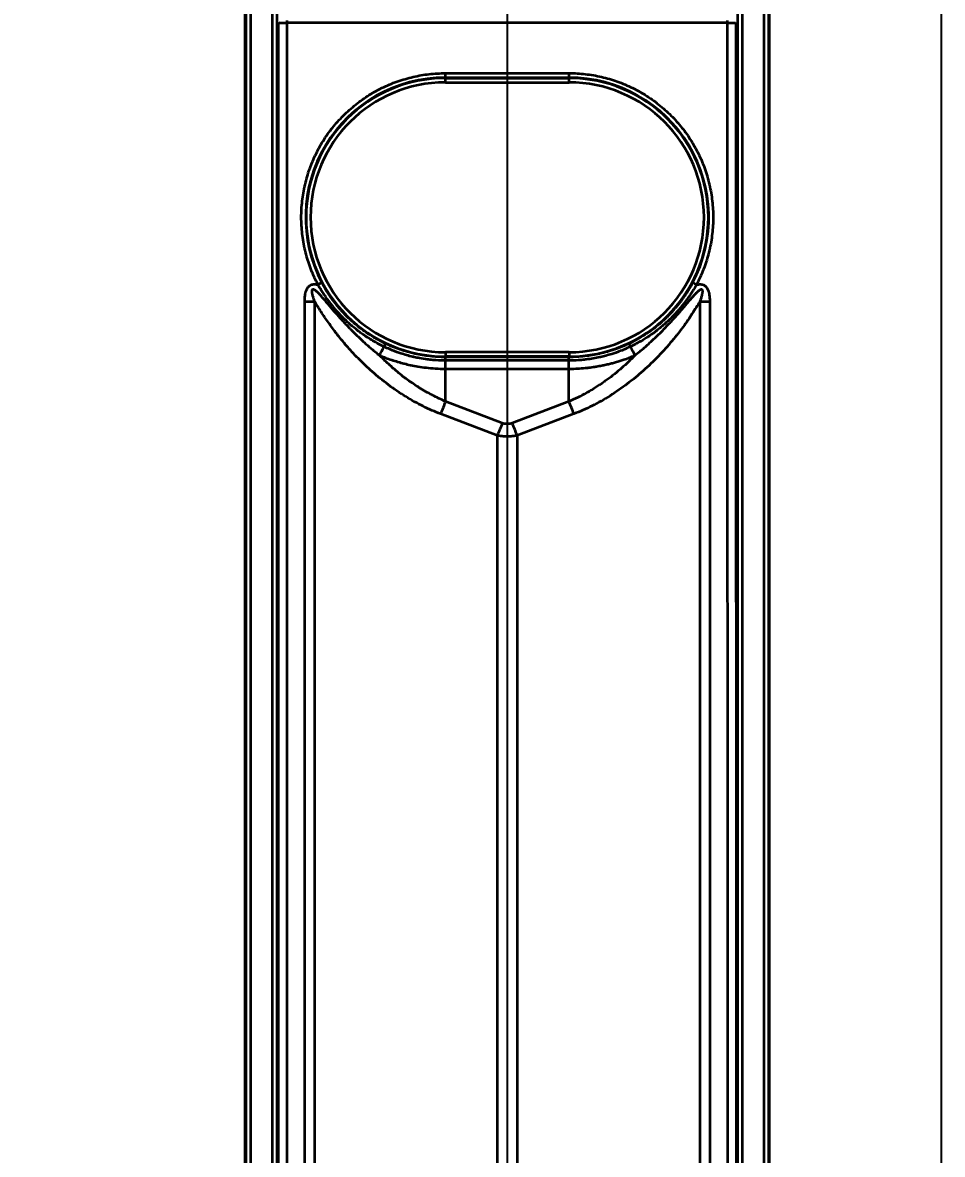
# Model space of a CAD drawing. Header units: millimetres. Extents: x 68 to 2000, y 100 to 2870.
# Drawn here: x 493.7 to 599.4, y 1845.9 to 1976.1 of the extents above; entities that cross this region are included whole.
import ezdxf

# ---------------------------------------------------------------- set-up
doc = ezdxf.new("R2010")
doc.units = ezdxf.units.MM
doc.header["$LTSCALE"] = 10
for name, color, linetype, lineweight in [('_Sichtbarkanten', 7, 'Continuous', 25), ('Bemaßung (ISO)', 7, 'Continuous', 25), ('Sichtbar schmal (ISO)', 7, 'Continuous', 35)]:
    doc.layers.add(name, color=color, linetype=linetype, lineweight=lineweight)
doc.styles.add('Notiztext (DIN)', font='verdana.ttf')
doc.dimstyles.new('Standard (DIN)', dxfattribs={"dimscale": 10, "dimtxt": 2.5, "dimasz": 2.5, "dimexe": 2, "dimexo": 4, "dimgap": 0.5, "dimtad": 1, "dimdec": 1, "dimrnd": 1e-08, "dimtxsty": 'Notiztext (DIN)', "dimcen": 0.09, "dimclrd": 256, "dimclre": 256, "dimclrt": 256, "dimadec": 0, "dimazin": 2, "dimtfac": 1, "dimtmove": 0, "dimatfit": 3, "dimfxl": 0, "dimtolj": 1, "dimtzin": 0, "dimlwd": -1, "dimlwe": -1, "dimarcsym": 0})

# ---------------------------------------------------------------- blocks, each defined once
blk = doc.blocks.new('*D75')
at = {"layer": 'Bemaßung (ISO)', "transparency": 16777216}
for p, q in [((549.43, 1980.97), (549.43, 1443.32)), ((489.28, 1583.67), (489.28, 1443.32)), ((464.28, 1463.32), (439.28, 1463.32)), ((489.28, 1463.32), (514.28, 1463.32)), ((514.28, 1463.32), (524.43, 1463.32)), ((549.43, 1463.32), (524.43, 1463.32)), ((574.43, 1463.32), (599.43, 1463.32))]:
    blk.add_line(p, q, dxfattribs=at)
for points in [[(464.28, 1467.49), (464.28, 1459.15), (489.28, 1463.32)], [(574.43, 1467.49), (574.43, 1459.15), (549.43, 1463.32)]]:
    blk.add_solid(points, dxfattribs=at)
at = {"layer": 'Defpoints', "color": 0, "transparency": 16777216}
for p in [(549.43, 2020.97), (489.28, 1623.67), (549.43, 1463.32)]:
    blk.add_point(p, dxfattribs=at)
at = {"layer": 'Bemaßung (ISO)', "transparency": 16777216, "insert": (499.78, 1494.35), "char_height": 25, "attachment_point": 1, "style": 'Notiztext (DIN)'}
blk.add_mtext('\\A1;60', dxfattribs=at)
blk = doc.blocks.new('*D78')
at = {"layer": 'Bemaßung (ISO)', "transparency": 16777216}
for p, q in [((484.44, 2423.66), (377.2, 2423.66)), ((397.2, 1748.68), (397.2, 2398.66)), ((484.44, 1723.68), (377.2, 1723.68))]:
    blk.add_line(p, q, dxfattribs=at)
for points in [[(393.04, 2398.66), (401.37, 2398.66), (397.2, 2423.66)], [(393.04, 1748.68), (401.37, 1748.68), (397.2, 1723.68)]]:
    blk.add_solid(points, dxfattribs=at)
at = {"layer": 'Defpoints', "color": 0, "transparency": 16777216}
for p in [(397.2, 2423.66), (524.44, 2423.66), (524.44, 1723.68)]:
    blk.add_point(p, dxfattribs=at)
at = {"layer": 'Bemaßung (ISO)', "transparency": 16777216, "insert": (366.18, 2043.31), "char_height": 25, "attachment_point": 1, "rotation": 90, "style": 'Notiztext (DIN)'}
blk.add_mtext('\\A1;700', dxfattribs=at)

msp = doc.modelspace()

# ---------------------------------------------------------------- linework, layer by layer
at = {"layer": '_Sichtbarkanten'}
for p, q in [((599.28, 2523.67), (599.28, 1623.67)), ((519.28, 1726.57), (519.28, 2420.77)), ((579.58, 2420.77), (579.58, 1726.57))]:
    msp.add_line(p, q, dxfattribs=at)
at = {"layer": 'Sichtbar schmal (ISO)'}
for p, q in [((519.42, 1725.66), (519.42, 2421.68)), ((519.92, 2421.68), (519.92, 1725.66)), ((522.44, 1725.68), (522.44, 2421.66)), ((522.94, 2421.66), (522.94, 1725.68)), ((575.92, 1725.68), (575.92, 2421.66)), ((576.42, 2421.66), (576.42, 1725.68)), ((578.94, 1725.66), (578.94, 2421.68)), ((579.44, 2421.68), (579.44, 1725.66)), ((523.13, 1725.87), (523.15, 1976.05)), ((524.13, 1725.87), (524.15, 1976.05)), ((524.15, 1976.05), (524.15, 1976.31)), ((524.15, 1976.05), (574.71, 1976.05)), ((574.71, 1976.31), (574.71, 1976.05)), ((574.71, 1976.05), (574.73, 1725.87)), ((575.71, 1976.05), (575.73, 1725.87)), ((542.33, 1970.24), (556.53, 1970.24)), ((542.33, 1969.73), (542.33, 1970.24)), ((556.53, 1969.73), (556.53, 1970.24)), ((542.33, 1969.73), (556.53, 1969.73)), ((542.33, 1969.73), (542.33, 1969.68)), ((542.33, 1969.68), (556.53, 1969.68)), ((542.33, 1969.18), (542.33, 1969.68)), ((542.33, 1969.18), (556.53, 1969.18)), ((556.53, 1969.73), (556.53, 1969.68)), ((556.53, 1969.18), (556.53, 1969.68)), ((526.16, 1778.35), (526.16, 1943.99)), ((527.3, 1778.35), (527.3, 1943.99)), ((571.56, 1943.99), (571.56, 1778.35)), ((572.7, 1943.99), (572.7, 1778.35)), ((556.53, 1938.16), (542.33, 1938.16)), ((542.33, 1938.16), (542.33, 1937.66)), ((556.53, 1937.66), (542.33, 1937.66)), ((542.33, 1937.6), (542.33, 1937.66)), ((556.53, 1937.6), (542.33, 1937.6)), ((556.53, 1938.16), (556.53, 1937.66)), ((556.53, 1937.6), (556.53, 1937.66)), ((556.52, 1937.2), (542.34, 1937.2)), ((542.34, 1936.26), (542.34, 1937.2)), ((542.34, 1936.26), (556.52, 1936.26)), ((542.34, 1932.5), (542.34, 1936.26)), ((556.52, 1936.26), (556.52, 1937.2)), ((556.52, 1932.5), (556.52, 1936.26)), ((548.86, 1930.01), (542.34, 1932.5)), ((556.52, 1932.5), (550, 1930.01)), ((548.29, 1928.58), (541.77, 1931.07)), ((557.09, 1931.07), (550.57, 1928.58)), ((548.29, 1928.58), (548.29, 1793.77)), ((550.57, 1928.58), (550.57, 1793.77))]:
    msp.add_line(p, q, dxfattribs=at)
for centre, radius, start, end in [((542.33, 1953.67), 16.01, 90, 270), ((542.33, 1953.67), 15.51, 90, 270), ((556.53, 1953.67), 16.01, 270, 90), ((556.53, 1953.67), 15.51, 270, 90)]:
    msp.add_arc(centre, radius, start, end, dxfattribs=at)
for centre, major_axis, ratio, start_param, end_param in [((524.15, 1976.05), (-1, 0), 0.005236, 0.017454, 1.570801), ((574.71, 1976.05), (1, 0), 0.005236, 4.712384, 6.265732), ((542.33, 1953.67), (13.77, -8.28), 0.99999, 2.112215, 4.169918), ((556.53, 1953.67), (13.75, 8.3), 0.99999, 5.253098, 7.310801), ((527.69, 1945.92), (0.442, 0.234), 0.004625, 0.017453, 1.568342), ((571.17, 1945.92), (-0.442, 0.234), 0.004629, 4.714837, 6.265732), ((526.16, 1944.04), (-10, 0), 0.005236, 1.570796, 1.685164), ((572.7, 1944.04), (10, 0), 0.005236, 4.598022, 4.712389), ((535.24, 1938.69), (0.214, 0.452), 0.008853, 4.927959, 6.265731), ((563.62, 1938.69), (-0.214, 0.452), 0.008853, 0.017454, 1.355225), ((536.28, 1940.68), (4.74, 8.81), 0.002481, 4.379438, 4.496654), ((542.33, 1937.1), (-0.005, 0.5), 0.011362, 4.911957, 6.265594), ((562.58, 1940.68), (-4.74, 8.81), 0.002481, 1.786532, 1.903743), ((542.34, 1931.04), (1.79, 4.67), 0.108522, 1.294198, 1.606695), ((556.52, 1931.04), (-1.79, 4.67), 0.108522, 4.67649, 4.988987), ((548.86, 1928.55), (1.79, 4.67), 0.108522, 1.294198, 1.606695), ((550, 1928.55), (-1.79, 4.67), 0.108522, 4.67649, 4.988987)]:
    msp.add_ellipse(centre, major_axis=major_axis, ratio=ratio, start_param=start_param, end_param=end_param, dxfattribs=at)
for points, knots in [([(527.69, 1945.92), (527.39, 1946.48), (527.13, 1947.05), (526.9, 1947.64), (526.67, 1948.23), (526.47, 1948.83), (526.31, 1949.44), (526.15, 1950.05), (526.02, 1950.67), (525.93, 1951.3), (525.84, 1951.92), (525.79, 1952.55), (525.77, 1953.19), (525.75, 1953.82), (525.77, 1954.45), (525.82, 1955.08), (525.88, 1955.71), (525.97, 1956.33), (526.09, 1956.95), (526.22, 1957.57), (526.38, 1958.19), (526.57, 1958.79), (526.77, 1959.39), (527, 1959.98), (527.26, 1960.55), (527.52, 1961.13), (527.82, 1961.69), (528.14, 1962.23), (528.47, 1962.77), (528.83, 1963.29), (529.21, 1963.79), (529.6, 1964.29), (530.01, 1964.77), (530.46, 1965.22), (530.9, 1965.67), (531.36, 1966.1), (531.85, 1966.5), (532.34, 1966.9), (532.85, 1967.27), (533.38, 1967.61), (533.91, 1967.95), (534.46, 1968.26), (535.03, 1968.54), (535.6, 1968.82), (536.19, 1969.07), (536.78, 1969.28), (537.38, 1969.49), (537.99, 1969.67), (538.61, 1969.81), (539.22, 1969.96), (539.85, 1970.06), (540.47, 1970.13), (541.09, 1970.2), (541.71, 1970.24), (542.33, 1970.24)], [0, 0, 0, 0, 0.0555556, 0.0555556, 0.0555556, 0.1111111, 0.1111111, 0.1111111, 0.1666667, 0.1666667, 0.1666667, 0.2222222, 0.2222222, 0.2222222, 0.2777778, 0.2777778, 0.2777778, 0.3333333, 0.3333333, 0.3333333, 0.3888889, 0.3888889, 0.3888889, 0.4444444, 0.4444444, 0.4444444, 0.5, 0.5, 0.5, 0.5555556, 0.5555556, 0.5555556, 0.6111111, 0.6111111, 0.6111111, 0.6666667, 0.6666667, 0.6666667, 0.7222222, 0.7222222, 0.7222222, 0.7777778, 0.7777778, 0.7777778, 0.8333333, 0.8333333, 0.8333333, 0.8888889, 0.8888889, 0.8888889, 0.9444444, 0.9444444, 0.9444444, 1, 1, 1, 1]), ([(526.16, 1943.99), (526.16, 1944.07), (526.16, 1944.23), (526.17, 1944.44), (526.19, 1944.64), (526.22, 1944.83), (526.26, 1945), (526.3, 1945.16), (526.36, 1945.31), (526.42, 1945.44), (526.49, 1945.56), (526.57, 1945.67), (526.65, 1945.76), (526.74, 1945.83), (526.84, 1945.88), (526.95, 1945.93), (527.07, 1945.96), (527.21, 1945.98), (527.36, 1945.98), (527.52, 1945.96), (527.63, 1945.93), (527.69, 1945.92)], [0, 0, 0, 0, 0.0526316, 0.1052632, 0.1578947, 0.2105263, 0.2631579, 0.3157895, 0.3684211, 0.4210526, 0.4736842, 0.5263158, 0.5789474, 0.6315789, 0.6842105, 0.7368421, 0.7894737, 0.8421053, 0.8947368, 0.9473684, 0.9999999, 0.9999999, 0.9999999, 0.9999999]), ([(527.3, 1943.99), (527.29, 1944.01), (527.29, 1944.02), (527.28, 1944.03), (527.26, 1944.09), (527.25, 1944.14), (527.23, 1944.19), (527.21, 1944.25), (527.19, 1944.31), (527.17, 1944.37), (527.16, 1944.42), (527.14, 1944.48), (527.13, 1944.53), (527.11, 1944.58), (527.1, 1944.63), (527.09, 1944.68), (527.07, 1944.73), (527.06, 1944.78), (527.05, 1944.82), (527.04, 1944.86), (527.04, 1944.9), (527.03, 1944.94), (527.02, 1944.98), (527.02, 1945.02), (527.02, 1945.05), (527.01, 1945.09), (527.01, 1945.12), (527.01, 1945.15), (527.01, 1945.18), (527.01, 1945.21), (527.01, 1945.23), (527.01, 1945.26), (527.02, 1945.28), (527.02, 1945.3), (527.03, 1945.32), (527.03, 1945.33), (527.04, 1945.34), (527.05, 1945.36), (527.05, 1945.37), (527.06, 1945.38), (527.07, 1945.39), (527.08, 1945.39), (527.1, 1945.4), (527.11, 1945.4), (527.12, 1945.4), (527.14, 1945.4), (527.16, 1945.4), (527.18, 1945.39), (527.2, 1945.39), (527.22, 1945.38), (527.24, 1945.37), (527.27, 1945.35), (527.29, 1945.34), (527.32, 1945.32), (527.35, 1945.3), (527.38, 1945.28), (527.41, 1945.25), (527.44, 1945.23), (527.47, 1945.2), (527.5, 1945.17), (527.54, 1945.14), (527.57, 1945.11), (527.61, 1945.07), (527.65, 1945.03), (527.68, 1944.99), (527.72, 1944.95), (527.76, 1944.91), (527.8, 1944.87), (527.84, 1944.82), (527.89, 1944.78), (527.93, 1944.73), (527.98, 1944.68), (528.02, 1944.63), (528.05, 1944.59), (528.08, 1944.56), (528.11, 1944.52), (528.13, 1944.5), (528.15, 1944.48), (528.17, 1944.46), (528.22, 1944.4), (528.27, 1944.34), (528.33, 1944.28), (528.38, 1944.21), (528.44, 1944.15), (528.5, 1944.08), (528.56, 1944), (528.63, 1943.93), (528.69, 1943.85), (528.76, 1943.78), (528.83, 1943.7), (528.9, 1943.61), (528.97, 1943.53), (529.04, 1943.44), (529.12, 1943.35), (529.12, 1943.35), (529.12, 1943.35), (529.13, 1943.34), (529.21, 1943.25), (529.29, 1943.15), (529.38, 1943.05), (529.46, 1942.95), (529.56, 1942.84), (529.65, 1942.73), (529.75, 1942.62), (529.85, 1942.51), (529.96, 1942.39), (530.03, 1942.3), (530.11, 1942.22), (530.19, 1942.13), (530.22, 1942.09), (530.26, 1942.05), (530.3, 1942.01), (530.41, 1941.88), (530.54, 1941.75), (530.66, 1941.61), (530.79, 1941.47), (530.93, 1941.33), (531.07, 1941.18), (531.18, 1941.06), (531.29, 1940.95), (531.4, 1940.83), (531.44, 1940.79), (531.48, 1940.75), (531.52, 1940.71), (531.68, 1940.55), (531.84, 1940.38), (532.02, 1940.21), (532.2, 1940.04), (532.39, 1939.86), (532.59, 1939.67), (532.66, 1939.6), (532.74, 1939.52), (532.83, 1939.44), (532.95, 1939.33), (533.08, 1939.21), (533.22, 1939.09), (533.45, 1938.89), (533.68, 1938.68), (533.94, 1938.46), (534.12, 1938.31), (534.31, 1938.15), (534.5, 1937.99), (534.59, 1937.93), (534.67, 1937.86), (534.76, 1937.79)], [0, 0, 0, 0, 0.0051319, 0.0051319, 0.0051319, 0.0243902, 0.0243902, 0.0243902, 0.0487805, 0.0487805, 0.0487805, 0.0731707, 0.0731707, 0.0731707, 0.097561, 0.097561, 0.097561, 0.1219512, 0.1219512, 0.1219512, 0.1463415, 0.1463415, 0.1463415, 0.1707317, 0.1707317, 0.1707317, 0.195122, 0.195122, 0.195122, 0.2195122, 0.2195122, 0.2195122, 0.2439024, 0.2439024, 0.2439024, 0.2682927, 0.2682927, 0.2682927, 0.2926829, 0.2926829, 0.2926829, 0.3170732, 0.3170732, 0.3170732, 0.3414634, 0.3414634, 0.3414634, 0.3658537, 0.3658537, 0.3658537, 0.3902439, 0.3902439, 0.3902439, 0.4146341, 0.4146341, 0.4146341, 0.4390244, 0.4390244, 0.4390244, 0.4634146, 0.4634146, 0.4634146, 0.4878049, 0.4878049, 0.4878049, 0.5121951, 0.5121951, 0.5121951, 0.5365854, 0.5365854, 0.5365854, 0.5609756, 0.5609756, 0.5609756, 0.576425, 0.576425, 0.576425, 0.5853659, 0.5853659, 0.5853659, 0.6097561, 0.6097561, 0.6097561, 0.6341463, 0.6341463, 0.6341463, 0.6585366, 0.6585366, 0.6585366, 0.6829268, 0.6829268, 0.6829268, 0.706443, 0.706443, 0.706443, 0.7073171, 0.7073171, 0.7073171, 0.7317073, 0.7317073, 0.7317073, 0.7560976, 0.7560976, 0.7560976, 0.7804878, 0.7804878, 0.7804878, 0.7973181, 0.7973181, 0.7973181, 0.804878, 0.804878, 0.804878, 0.8292683, 0.8292683, 0.8292683, 0.8536585, 0.8536585, 0.8536585, 0.872067, 0.872067, 0.872067, 0.8780488, 0.8780488, 0.8780488, 0.902439, 0.902439, 0.902439, 0.9268293, 0.9268293, 0.9268293, 0.9364488, 0.9364488, 0.9364488, 0.9512195, 0.9512195, 0.9512195, 0.9756098, 0.9756098, 0.9756098, 0.9928092, 0.9928092, 0.9928092, 0.9999998, 0.9999998, 0.9999998, 0.9999998]), ([(535.29, 1938.79), (535.26, 1938.8), (535.24, 1938.81), (535.21, 1938.82), (534.89, 1938.98), (534.59, 1939.14), (534.3, 1939.3), (534.25, 1939.32), (534.2, 1939.35), (534.15, 1939.38), (533.93, 1939.51), (533.71, 1939.64), (533.51, 1939.77), (533.4, 1939.84), (533.29, 1939.91), (533.18, 1939.98), (533.05, 1940.07), (532.93, 1940.15), (532.81, 1940.24), (532.65, 1940.35), (532.5, 1940.46), (532.35, 1940.57), (532.3, 1940.61), (532.24, 1940.65), (532.19, 1940.7), (532, 1940.84), (531.82, 1940.99), (531.65, 1941.13), (531.64, 1941.14), (531.64, 1941.14), (531.63, 1941.15), (531.47, 1941.28), (531.31, 1941.42), (531.17, 1941.55), (531.11, 1941.6), (531.06, 1941.65), (531.01, 1941.7), (530.92, 1941.78), (530.83, 1941.87), (530.74, 1941.95), (530.65, 1942.04), (530.56, 1942.13), (530.47, 1942.22), (530.43, 1942.26), (530.4, 1942.3), (530.36, 1942.34), (530.24, 1942.46), (530.12, 1942.58), (530.02, 1942.7), (530.01, 1942.71), (530.01, 1942.71), (530, 1942.72), (529.9, 1942.83), (529.8, 1942.94), (529.71, 1943.05), (529.67, 1943.09), (529.63, 1943.14), (529.59, 1943.18), (529.54, 1943.25), (529.49, 1943.31), (529.44, 1943.37), (529.37, 1943.46), (529.3, 1943.54), (529.24, 1943.62), (529.22, 1943.64), (529.21, 1943.65), (529.2, 1943.67), (529.12, 1943.77), (529.05, 1943.86), (528.98, 1943.95), (528.96, 1943.98), (528.94, 1944.01), (528.92, 1944.03), (528.87, 1944.09), (528.83, 1944.16), (528.78, 1944.22), (528.74, 1944.28), (528.69, 1944.35), (528.64, 1944.41), (528.63, 1944.43), (528.62, 1944.45), (528.61, 1944.46), (528.55, 1944.54), (528.5, 1944.62), (528.45, 1944.7), (528.43, 1944.72), (528.41, 1944.75), (528.4, 1944.77), (528.36, 1944.82), (528.33, 1944.87), (528.3, 1944.92), (528.26, 1944.98), (528.22, 1945.04), (528.18, 1945.1), (528.18, 1945.11), (528.17, 1945.12), (528.16, 1945.13), (528.12, 1945.2), (528.08, 1945.26), (528.04, 1945.33), (528.02, 1945.35), (528.01, 1945.38), (527.99, 1945.4), (527.97, 1945.45), (527.94, 1945.49), (527.91, 1945.53), (527.88, 1945.58), (527.86, 1945.63), (527.83, 1945.67), (527.82, 1945.7), (527.8, 1945.72), (527.79, 1945.74), (527.75, 1945.8), (527.72, 1945.86), (527.69, 1945.92)], [0, 0, 0, 0, 0.003974, 0.003974, 0.003974, 0.053719, 0.053719, 0.053719, 0.0625, 0.0625, 0.0625, 0.103142, 0.103142, 0.103142, 0.125, 0.125, 0.125, 0.152197, 0.152197, 0.152197, 0.1875, 0.1875, 0.1875, 0.20066, 0.20066, 0.20066, 0.248524, 0.248524, 0.248524, 0.25, 0.25, 0.25, 0.295819, 0.295819, 0.295819, 0.3125, 0.3125, 0.3125, 0.342692, 0.342692, 0.342692, 0.375, 0.375, 0.375, 0.389337, 0.389337, 0.389337, 0.435677, 0.435677, 0.435677, 0.4375, 0.4375, 0.4375, 0.481355, 0.481355, 0.481355, 0.5, 0.5, 0.5, 0.526101, 0.526101, 0.526101, 0.5625, 0.5625, 0.5625, 0.569854, 0.569854, 0.569854, 0.612652, 0.612652, 0.612652, 0.625, 0.625, 0.625, 0.654615, 0.654615, 0.654615, 0.6875, 0.6875, 0.6875, 0.6959, 0.6959, 0.6959, 0.73668, 0.73668, 0.73668, 0.75, 0.75, 0.75, 0.777234, 0.777234, 0.777234, 0.8125, 0.8125, 0.8125, 0.818055, 0.818055, 0.818055, 0.859977, 0.859977, 0.859977, 0.875, 0.875, 0.875, 0.904506, 0.904506, 0.904506, 0.9375, 0.9375, 0.9375, 0.954041, 0.954041, 0.954041, 1, 1, 1, 1]), ([(535.45, 1939.14), (535.07, 1939.33), (534.71, 1939.52), (534.37, 1939.71), (534.37, 1939.71), (534.36, 1939.72), (534.35, 1939.72), (534.03, 1939.91), (533.73, 1940.09), (533.45, 1940.28), (533.43, 1940.29), (533.42, 1940.29), (533.41, 1940.3), (533.14, 1940.48), (532.88, 1940.66), (532.65, 1940.84), (532.63, 1940.85), (532.61, 1940.87), (532.6, 1940.88), (532.37, 1941.05), (532.16, 1941.22), (531.96, 1941.39), (531.94, 1941.41), (531.92, 1941.43), (531.9, 1941.44), (531.71, 1941.61), (531.53, 1941.77), (531.36, 1941.92), (531.34, 1941.94), (531.32, 1941.96), (531.3, 1941.98), (531.14, 1942.13), (530.99, 1942.28), (530.84, 1942.43), (530.82, 1942.45), (530.8, 1942.47), (530.78, 1942.49), (530.64, 1942.64), (530.51, 1942.78), (530.39, 1942.91), (530.37, 1942.94), (530.35, 1942.96), (530.33, 1942.98), (530.21, 1943.11), (530.1, 1943.24), (530, 1943.37), (529.98, 1943.39), (529.96, 1943.42), (529.94, 1943.44), (529.84, 1943.56), (529.74, 1943.68), (529.65, 1943.8), (529.63, 1943.82), (529.61, 1943.85), (529.6, 1943.87), (529.51, 1943.98), (529.43, 1944.09), (529.35, 1944.2), (529.33, 1944.23), (529.31, 1944.25), (529.3, 1944.27), (529.22, 1944.38), (529.15, 1944.48), (529.08, 1944.58), (529.06, 1944.6), (529.05, 1944.63), (529.03, 1944.65), (528.97, 1944.75), (528.91, 1944.84), (528.85, 1944.93), (528.83, 1944.96), (528.82, 1944.98), (528.8, 1945), (528.74, 1945.09), (528.69, 1945.17), (528.64, 1945.25), (528.63, 1945.28), (528.61, 1945.3), (528.6, 1945.33), (528.55, 1945.41), (528.5, 1945.49), (528.46, 1945.56), (528.45, 1945.58), (528.43, 1945.61), (528.42, 1945.63), (528.37, 1945.71), (528.33, 1945.79), (528.29, 1945.87), (528.28, 1945.88), (528.27, 1945.89), (528.26, 1945.9), (528.22, 1945.99), (528.17, 1946.07), (528.13, 1946.15)], [0, 0, 0, 0, 0.061, 0.061, 0.061, 0.0625, 0.0625, 0.0625, 0.121959, 0.121959, 0.121959, 0.125, 0.125, 0.125, 0.183057, 0.183057, 0.183057, 0.1875, 0.1875, 0.1875, 0.244273, 0.244273, 0.244273, 0.25, 0.25, 0.25, 0.305595, 0.305595, 0.305595, 0.3125, 0.3125, 0.3125, 0.36701, 0.36701, 0.36701, 0.375, 0.375, 0.375, 0.42851, 0.42851, 0.42851, 0.4375, 0.4375, 0.4375, 0.490083, 0.490083, 0.490083, 0.5, 0.5, 0.5, 0.551722, 0.551722, 0.551722, 0.5625, 0.5625, 0.5625, 0.613401, 0.613401, 0.613401, 0.625, 0.625, 0.625, 0.675011, 0.675011, 0.675011, 0.6875, 0.6875, 0.6875, 0.736648, 0.736648, 0.736648, 0.75, 0.75, 0.75, 0.797727, 0.797727, 0.797727, 0.8125, 0.8125, 0.8125, 0.860309, 0.860309, 0.860309, 0.875, 0.875, 0.875, 0.928507, 0.928507, 0.928507, 0.9375, 0.9375, 0.9375, 1, 1, 1, 1]), ([(570.73, 1946.15), (570.69, 1946.07), (570.64, 1945.99), (570.59, 1945.9), (570.59, 1945.9), (570.59, 1945.89), (570.58, 1945.88), (570.54, 1945.8), (570.49, 1945.72), (570.44, 1945.63), (570.43, 1945.62), (570.42, 1945.6), (570.42, 1945.59), (570.37, 1945.5), (570.32, 1945.42), (570.26, 1945.33), (570.25, 1945.31), (570.24, 1945.28), (570.22, 1945.26), (570.17, 1945.18), (570.12, 1945.09), (570.06, 1945), (570.04, 1944.97), (570.02, 1944.94), (570, 1944.91), (569.94, 1944.83), (569.89, 1944.74), (569.83, 1944.65), (569.8, 1944.61), (569.77, 1944.57), (569.74, 1944.53), (569.69, 1944.44), (569.63, 1944.36), (569.56, 1944.28), (569.53, 1944.22), (569.49, 1944.17), (569.45, 1944.11), (569.39, 1944.03), (569.33, 1943.95), (569.26, 1943.87), (569.21, 1943.81), (569.16, 1943.74), (569.11, 1943.67), (569.05, 1943.6), (568.99, 1943.52), (568.92, 1943.44), (568.86, 1943.36), (568.79, 1943.28), (568.72, 1943.2), (568.66, 1943.13), (568.59, 1943.06), (568.53, 1942.98), (568.45, 1942.89), (568.36, 1942.79), (568.27, 1942.69), (568.21, 1942.63), (568.14, 1942.56), (568.08, 1942.5), (567.97, 1942.38), (567.86, 1942.27), (567.74, 1942.16), (567.68, 1942.1), (567.62, 1942.04), (567.56, 1941.98), (567.42, 1941.85), (567.28, 1941.72), (567.13, 1941.59), (567.07, 1941.54), (567.02, 1941.49), (566.96, 1941.44), (566.79, 1941.3), (566.6, 1941.14), (566.41, 1940.99), (566.36, 1940.96), (566.31, 1940.92), (566.26, 1940.88), (566.04, 1940.71), (565.81, 1940.55), (565.56, 1940.37), (565.52, 1940.35), (565.49, 1940.33), (565.45, 1940.3), (565.18, 1940.12), (564.88, 1939.94), (564.57, 1939.75), (564.55, 1939.74), (564.53, 1939.73), (564.51, 1939.72), (564.17, 1939.53), (563.8, 1939.33), (563.4, 1939.14)], [0.0000002, 0.0000002, 0.0000002, 0.0000002, 0.0625, 0.0625, 0.0625, 0.0673967, 0.0673967, 0.0673967, 0.125, 0.125, 0.125, 0.1343426, 0.1343426, 0.1343426, 0.1875, 0.1875, 0.1875, 0.2010143, 0.2010143, 0.2010143, 0.25, 0.25, 0.25, 0.2675413, 0.2675413, 0.2675413, 0.3125, 0.3125, 0.3125, 0.3339828, 0.3339828, 0.3339828, 0.375, 0.375, 0.375, 0.4003887, 0.4003887, 0.4003887, 0.4375, 0.4375, 0.4375, 0.4668486, 0.4668486, 0.4668486, 0.5, 0.5, 0.5, 0.5333854, 0.5333854, 0.5333854, 0.5625, 0.5625, 0.5625, 0.600005, 0.600005, 0.600005, 0.625, 0.625, 0.625, 0.6667219, 0.6667219, 0.6667219, 0.6875, 0.6875, 0.6875, 0.7335465, 0.7335465, 0.7335465, 0.75, 0.75, 0.75, 0.8005047, 0.8005047, 0.8005047, 0.8125, 0.8125, 0.8125, 0.8674725, 0.8674725, 0.8674725, 0.875, 0.875, 0.875, 0.9341293, 0.9341293, 0.9341293, 0.9375, 0.9375, 0.9375, 1, 1, 1, 1]), ([(571.17, 1945.92), (571.13, 1945.84), (571.08, 1945.76), (571.03, 1945.67), (571.02, 1945.67), (571.02, 1945.66), (571.02, 1945.65), (570.97, 1945.57), (570.92, 1945.49), (570.87, 1945.4), (570.86, 1945.39), (570.85, 1945.37), (570.84, 1945.36), (570.79, 1945.27), (570.73, 1945.19), (570.68, 1945.1), (570.66, 1945.08), (570.65, 1945.05), (570.63, 1945.03), (570.58, 1944.95), (570.52, 1944.86), (570.46, 1944.77), (570.44, 1944.74), (570.42, 1944.71), (570.4, 1944.67), (570.34, 1944.59), (570.28, 1944.5), (570.22, 1944.42), (570.19, 1944.37), (570.16, 1944.33), (570.13, 1944.29), (570.07, 1944.2), (570, 1944.12), (569.94, 1944.03), (569.9, 1943.98), (569.86, 1943.92), (569.82, 1943.87), (569.75, 1943.79), (569.69, 1943.71), (569.62, 1943.62), (569.57, 1943.56), (569.52, 1943.49), (569.46, 1943.42), (569.4, 1943.34), (569.33, 1943.26), (569.27, 1943.18), (569.2, 1943.1), (569.13, 1943.02), (569.05, 1942.94), (568.99, 1942.87), (568.92, 1942.79), (568.86, 1942.72), (568.77, 1942.62), (568.68, 1942.52), (568.58, 1942.42), (568.52, 1942.36), (568.45, 1942.29), (568.39, 1942.22), (568.28, 1942.11), (568.16, 1941.99), (568.04, 1941.88), (567.98, 1941.82), (567.91, 1941.76), (567.85, 1941.7), (567.71, 1941.57), (567.56, 1941.43), (567.4, 1941.3), (567.34, 1941.25), (567.29, 1941.2), (567.23, 1941.15), (567.05, 1941), (566.86, 1940.84), (566.66, 1940.69), (566.61, 1940.65), (566.56, 1940.61), (566.51, 1940.57), (566.28, 1940.4), (566.04, 1940.23), (565.78, 1940.05), (565.75, 1940.03), (565.71, 1940.01), (565.68, 1939.98), (565.39, 1939.79), (565.09, 1939.6), (564.76, 1939.41), (564.74, 1939.4), (564.72, 1939.39), (564.7, 1939.38), (564.35, 1939.18), (563.98, 1938.98), (563.57, 1938.79)], [0, 0, 0, 0, 0.0625, 0.0625, 0.0625, 0.0673979, 0.0673979, 0.0673979, 0.125, 0.125, 0.125, 0.134343, 0.134343, 0.134343, 0.1875, 0.1875, 0.1875, 0.2010157, 0.2010157, 0.2010157, 0.25, 0.25, 0.25, 0.2675424, 0.2675424, 0.2675424, 0.3125, 0.3125, 0.3125, 0.3339838, 0.3339838, 0.3339838, 0.375, 0.375, 0.375, 0.4003897, 0.4003897, 0.4003897, 0.4375, 0.4375, 0.4375, 0.4668495, 0.4668495, 0.4668495, 0.5, 0.5, 0.5, 0.5333862, 0.5333862, 0.5333862, 0.5625, 0.5625, 0.5625, 0.6000058, 0.6000058, 0.6000058, 0.625, 0.625, 0.625, 0.6667228, 0.6667228, 0.6667228, 0.6875, 0.6875, 0.6875, 0.7335473, 0.7335473, 0.7335473, 0.75, 0.75, 0.75, 0.8005055, 0.8005055, 0.8005055, 0.8125, 0.8125, 0.8125, 0.8674731, 0.8674731, 0.8674731, 0.875, 0.875, 0.875, 0.9341302, 0.9341302, 0.9341302, 0.9375, 0.9375, 0.9375, 0.9999998, 0.9999998, 0.9999998, 0.9999998]), ([(564.1, 1937.79), (564.31, 1937.96), (564.51, 1938.12), (564.7, 1938.28), (564.73, 1938.3), (564.76, 1938.33), (564.79, 1938.35), (564.98, 1938.51), (565.17, 1938.67), (565.35, 1938.83), (565.38, 1938.85), (565.4, 1938.88), (565.43, 1938.9), (565.61, 1939.06), (565.79, 1939.22), (565.96, 1939.38), (565.98, 1939.4), (566.01, 1939.42), (566.03, 1939.45), (566.21, 1939.61), (566.38, 1939.77), (566.54, 1939.93), (566.57, 1939.95), (566.59, 1939.97), (566.62, 1940), (566.78, 1940.16), (566.95, 1940.32), (567.11, 1940.48), (567.14, 1940.51), (567.16, 1940.53), (567.18, 1940.55), (567.34, 1940.71), (567.5, 1940.88), (567.65, 1941.04), (567.67, 1941.06), (567.69, 1941.08), (567.71, 1941.1), (567.86, 1941.26), (568.01, 1941.41), (568.14, 1941.55), (568.16, 1941.57), (568.17, 1941.59), (568.19, 1941.6), (568.32, 1941.74), (568.44, 1941.88), (568.56, 1942), (568.57, 1942.02), (568.58, 1942.03), (568.6, 1942.05), (568.71, 1942.18), (568.82, 1942.29), (568.92, 1942.41), (568.93, 1942.42), (568.94, 1942.43), (568.95, 1942.45), (569.05, 1942.56), (569.15, 1942.67), (569.23, 1942.77), (569.25, 1942.78), (569.26, 1942.79), (569.27, 1942.8), (569.35, 1942.9), (569.44, 1943), (569.52, 1943.09), (569.53, 1943.1), (569.54, 1943.11), (569.54, 1943.12), (569.62, 1943.22), (569.7, 1943.3), (569.77, 1943.39), (569.78, 1943.4), (569.79, 1943.41), (569.79, 1943.41), (569.86, 1943.5), (569.93, 1943.58), (570, 1943.65), (570, 1943.66), (570.01, 1943.67), (570.02, 1943.68), (570.08, 1943.75), (570.14, 1943.82), (570.2, 1943.89), (570.21, 1943.9), (570.21, 1943.91), (570.22, 1943.91), (570.28, 1943.98), (570.33, 1944.05), (570.39, 1944.11), (570.39, 1944.12), (570.4, 1944.12), (570.4, 1944.13), (570.46, 1944.19), (570.51, 1944.25), (570.56, 1944.31), (570.56, 1944.31), (570.57, 1944.32), (570.57, 1944.32), (570.62, 1944.38), (570.67, 1944.43), (570.71, 1944.49), (570.71, 1944.49), (570.72, 1944.49), (570.72, 1944.5), (570.77, 1944.55), (570.81, 1944.6), (570.85, 1944.65), (570.86, 1944.65), (570.86, 1944.65), (570.86, 1944.66), (570.9, 1944.7), (570.94, 1944.75), (570.98, 1944.79), (570.99, 1944.79), (570.99, 1944.8), (570.99, 1944.8), (571.03, 1944.84), (571.07, 1944.88), (571.1, 1944.92), (571.11, 1944.92), (571.11, 1944.93), (571.11, 1944.93), (571.15, 1944.97), (571.18, 1945), (571.22, 1945.04), (571.22, 1945.04), (571.22, 1945.04), (571.22, 1945.04), (571.26, 1945.08), (571.29, 1945.11), (571.32, 1945.14), (571.36, 1945.17), (571.39, 1945.2), (571.42, 1945.23), (571.45, 1945.25), (571.48, 1945.27), (571.51, 1945.3), (571.53, 1945.32), (571.56, 1945.33), (571.58, 1945.35), (571.61, 1945.36), (571.63, 1945.37), (571.65, 1945.38), (571.67, 1945.39), (571.69, 1945.4), (571.71, 1945.4), (571.73, 1945.4), (571.74, 1945.4), (571.75, 1945.4), (571.77, 1945.39), (571.78, 1945.39), (571.79, 1945.38), (571.8, 1945.37), (571.81, 1945.36), (571.82, 1945.35), (571.83, 1945.34), (571.83, 1945.32), (571.84, 1945.3), (571.84, 1945.28), (571.85, 1945.25), (571.85, 1945.22), (571.85, 1945.2), (571.85, 1945.17), (571.85, 1945.13), (571.85, 1945.1), (571.85, 1945.06), (571.84, 1945.03), (571.84, 1944.99), (571.83, 1944.94), (571.82, 1944.9), (571.81, 1944.85), (571.8, 1944.8), (571.79, 1944.75), (571.78, 1944.7), (571.77, 1944.65), (571.75, 1944.59), (571.73, 1944.53), (571.72, 1944.47), (571.7, 1944.41), (571.68, 1944.35), (571.66, 1944.28), (571.64, 1944.21), (571.61, 1944.14), (571.59, 1944.07), (571.56, 1943.99)], [0, 0, 0, 0, 0.021602, 0.021602, 0.021602, 0.025, 0.025, 0.025, 0.046683, 0.046683, 0.046683, 0.05, 0.05, 0.05, 0.071771, 0.071771, 0.071771, 0.075, 0.075, 0.075, 0.096858, 0.096858, 0.096858, 0.1, 0.1, 0.1, 0.121962, 0.121962, 0.121962, 0.125, 0.125, 0.125, 0.147062, 0.147062, 0.147062, 0.15, 0.15, 0.15, 0.172132, 0.172132, 0.172132, 0.175, 0.175, 0.175, 0.197202, 0.197202, 0.197202, 0.2, 0.2, 0.2, 0.22229, 0.22229, 0.22229, 0.225, 0.225, 0.225, 0.247382, 0.247382, 0.247382, 0.25, 0.25, 0.25, 0.27247, 0.27247, 0.27247, 0.275, 0.275, 0.275, 0.297556, 0.297556, 0.297556, 0.3, 0.3, 0.3, 0.322644, 0.322644, 0.322644, 0.325, 0.325, 0.325, 0.347732, 0.347732, 0.347732, 0.35, 0.35, 0.35, 0.37282, 0.37282, 0.37282, 0.375, 0.375, 0.375, 0.397906, 0.397906, 0.397906, 0.4, 0.4, 0.4, 0.422993, 0.422993, 0.422993, 0.425, 0.425, 0.425, 0.44808, 0.44808, 0.44808, 0.45, 0.45, 0.45, 0.473168, 0.473168, 0.473168, 0.475, 0.475, 0.475, 0.498257, 0.498257, 0.498257, 0.5, 0.5, 0.5, 0.523345, 0.523345, 0.523345, 0.525, 0.525, 0.525, 0.548432, 0.548432, 0.548432, 0.573519, 0.573519, 0.573519, 0.598606, 0.598606, 0.598606, 0.623693, 0.623693, 0.623693, 0.648779, 0.648779, 0.648779, 0.673862, 0.673862, 0.673862, 0.698942, 0.698942, 0.698942, 0.724027, 0.724027, 0.724027, 0.749124, 0.749124, 0.749124, 0.77422, 0.77422, 0.77422, 0.799304, 0.799304, 0.799304, 0.824389, 0.824389, 0.824389, 0.849477, 0.849477, 0.849477, 0.874564, 0.874564, 0.874564, 0.899651, 0.899651, 0.899651, 0.924738, 0.924738, 0.924738, 0.949825, 0.949825, 0.949825, 0.974913, 0.974913, 0.974913, 1, 1, 1, 1]), ([(571.17, 1945.92), (571.22, 1945.93), (571.28, 1945.95), (571.33, 1945.95), (571.38, 1945.96), (571.44, 1945.97), (571.49, 1945.97), (571.54, 1945.98), (571.58, 1945.98), (571.63, 1945.98), (571.68, 1945.97), (571.72, 1945.97), (571.77, 1945.96), (571.81, 1945.96), (571.85, 1945.95), (571.89, 1945.93), (571.93, 1945.92), (571.97, 1945.91), (572, 1945.89), (572.04, 1945.87), (572.07, 1945.86), (572.1, 1945.83), (572.13, 1945.81), (572.16, 1945.79), (572.2, 1945.76), (572.23, 1945.73), (572.26, 1945.7), (572.29, 1945.67), (572.32, 1945.63), (572.35, 1945.59), (572.37, 1945.55), (572.4, 1945.51), (572.43, 1945.47), (572.45, 1945.42), (572.47, 1945.37), (572.49, 1945.32), (572.52, 1945.27), (572.54, 1945.22), (572.55, 1945.16), (572.57, 1945.1), (572.59, 1945.04), (572.6, 1944.98), (572.62, 1944.92), (572.63, 1944.85), (572.64, 1944.78), (572.65, 1944.71), (572.66, 1944.64), (572.67, 1944.57), (572.68, 1944.49), (572.69, 1944.42), (572.69, 1944.34), (572.7, 1944.25), (572.7, 1944.17), (572.7, 1944.08), (572.7, 1943.99)], [0, 0, 0, 0, 0.0555556, 0.0555556, 0.0555556, 0.1111111, 0.1111111, 0.1111111, 0.1666667, 0.1666667, 0.1666667, 0.2222222, 0.2222222, 0.2222222, 0.2777778, 0.2777778, 0.2777778, 0.3333333, 0.3333333, 0.3333333, 0.3888889, 0.3888889, 0.3888889, 0.4444444, 0.4444444, 0.4444444, 0.5, 0.5, 0.5, 0.5555556, 0.5555556, 0.5555556, 0.6111111, 0.6111111, 0.6111111, 0.6666667, 0.6666667, 0.6666667, 0.7222222, 0.7222222, 0.7222222, 0.7777778, 0.7777778, 0.7777778, 0.8333333, 0.8333333, 0.8333333, 0.8888889, 0.8888889, 0.8888889, 0.9444444, 0.9444444, 0.9444444, 0.9999994, 0.9999994, 0.9999994, 0.9999994]), ([(541.77, 1931.07), (541.11, 1931.32), (539.79, 1931.9), (537.76, 1933.02), (535.75, 1934.39), (533.9, 1935.91), (532.29, 1937.43), (530.94, 1938.9), (529.81, 1940.28), (528.85, 1941.58), (528.03, 1942.8), (527.53, 1943.6), (527.3, 1943.99)], [0, 0, 0, 0, 0.1, 0.2, 0.3, 0.4, 0.5, 0.6, 0.7, 0.8, 0.9, 0.9999999, 0.9999999, 0.9999999, 0.9999999]), ([(571.56, 1943.99), (571.3, 1943.55), (570.72, 1942.62), (569.68, 1941.1), (568.39, 1939.45), (566.83, 1937.7), (565.07, 1936), (563.24, 1934.5), (561.26, 1933.13), (559.17, 1931.95), (557.79, 1931.34), (557.09, 1931.07)], [0.0000001, 0.0000001, 0.0000001, 0.0000001, 0.1111111, 0.2222222, 0.3333333, 0.4444444, 0.5555556, 0.6666667, 0.7777778, 0.8888889, 1, 1, 1, 1]), ([(542.33, 1937.6), (541.74, 1937.6), (541.16, 1937.63), (540.58, 1937.69), (540.57, 1937.7), (540.56, 1937.7), (540.56, 1937.7), (539.98, 1937.76), (539.4, 1937.86), (538.83, 1937.98), (538.82, 1937.99), (538.81, 1937.99), (538.8, 1937.99), (538.23, 1938.12), (537.67, 1938.28), (537.12, 1938.47), (537.11, 1938.47), (537.1, 1938.47), (537.09, 1938.48), (536.53, 1938.67), (535.98, 1938.89), (535.45, 1939.14)], [0, 0, 0, 0, 0.24721, 0.24721, 0.24721, 0.25, 0.25, 0.25, 0.4958374, 0.4958374, 0.4958374, 0.5, 0.5, 0.5, 0.7460488, 0.7460488, 0.7460488, 0.75, 0.75, 0.75, 1, 1, 1, 1]), ([(563.4, 1939.14), (562.88, 1938.89), (562.34, 1938.67), (561.78, 1938.48), (561.78, 1938.48), (561.77, 1938.48), (561.77, 1938.48), (561.22, 1938.29), (560.65, 1938.13), (560.08, 1938), (560.07, 1937.99), (560.07, 1937.99), (560.06, 1937.99), (559.48, 1937.86), (558.91, 1937.76), (558.32, 1937.7), (558.32, 1937.7), (558.31, 1937.7), (558.3, 1937.7), (557.71, 1937.63), (557.12, 1937.6), (556.53, 1937.6)], [0, 0, 0, 0, 0.247865, 0.247865, 0.247865, 0.25, 0.25, 0.25, 0.496212, 0.496212, 0.496212, 0.5, 0.5, 0.5, 0.746922, 0.746922, 0.746922, 0.75, 0.75, 0.75, 1, 1, 1, 1]), ([(534.76, 1937.79), (534.99, 1937.7), (535.22, 1937.61), (535.45, 1937.52), (535.68, 1937.43), (535.91, 1937.35), (536.14, 1937.28), (536.15, 1937.27), (536.15, 1937.27), (536.15, 1937.27), (536.38, 1937.2), (536.61, 1937.13), (536.83, 1937.06), (536.84, 1937.06), (536.85, 1937.05), (536.86, 1937.05), (537.09, 1936.98), (537.32, 1936.92), (537.55, 1936.86), (537.56, 1936.86), (537.57, 1936.86), (537.58, 1936.85), (537.82, 1936.79), (538.06, 1936.74), (538.32, 1936.68), (538.32, 1936.68), (538.33, 1936.68), (538.34, 1936.68), (538.6, 1936.62), (538.87, 1936.57), (539.16, 1936.52), (539.45, 1936.47), (539.75, 1936.43), (540.08, 1936.39), (540.09, 1936.39), (540.1, 1936.39), (540.11, 1936.39), (540.43, 1936.35), (540.77, 1936.32), (541.13, 1936.29), (541.14, 1936.29), (541.16, 1936.29), (541.17, 1936.29), (541.53, 1936.27), (541.92, 1936.26), (542.34, 1936.26)], [0, 0, 0, 0, 0.111111, 0.111111, 0.111111, 0.220336, 0.220336, 0.220336, 0.222222, 0.222222, 0.222222, 0.329141, 0.329141, 0.329141, 0.333333, 0.333333, 0.333333, 0.439952, 0.439952, 0.439952, 0.444444, 0.444444, 0.444444, 0.552777, 0.552777, 0.552777, 0.555556, 0.555556, 0.555556, 0.666667, 0.666667, 0.666667, 0.777778, 0.777778, 0.777778, 0.781114, 0.781114, 0.781114, 0.888889, 0.888889, 0.888889, 0.892496, 0.892496, 0.892496, 1, 1, 1, 1]), ([(542.34, 1932.5), (541.83, 1932.72), (541.32, 1932.96), (540.8, 1933.23), (540.79, 1933.23), (540.78, 1933.24), (540.77, 1933.24), (540.28, 1933.5), (539.78, 1933.79), (539.28, 1934.1), (539.25, 1934.12), (539.22, 1934.14), (539.18, 1934.16), (538.72, 1934.46), (538.25, 1934.78), (537.79, 1935.12), (537.73, 1935.17), (537.67, 1935.22), (537.61, 1935.26), (537.17, 1935.59), (536.75, 1935.94), (536.34, 1936.29), (536.26, 1936.36), (536.18, 1936.43), (536.11, 1936.5), (535.7, 1936.86), (535.32, 1937.23), (534.95, 1937.6), (534.88, 1937.66), (534.82, 1937.73), (534.76, 1937.79)], [0, 0, 0, 0, 0.196745, 0.196745, 0.196745, 0.2, 0.2, 0.2, 0.387801, 0.387801, 0.387801, 0.4, 0.4, 0.4, 0.57613, 0.57613, 0.57613, 0.6, 0.6, 0.6, 0.767847, 0.767847, 0.767847, 0.8, 0.8, 0.8, 0.970471, 0.970471, 0.970471, 1, 1, 1, 1]), ([(542.34, 1937.2), (541.97, 1937.2), (541.6, 1937.21), (541.24, 1937.23), (541, 1937.25), (540.76, 1937.27), (540.52, 1937.3), (540.43, 1937.31), (540.34, 1937.32), (540.24, 1937.33), (539.95, 1937.37), (539.65, 1937.42), (539.36, 1937.47), (539.14, 1937.51), (538.93, 1937.55), (538.72, 1937.6), (538.67, 1937.61), (538.62, 1937.62), (538.56, 1937.64), (538.32, 1937.69), (538.09, 1937.75), (537.85, 1937.82), (537.63, 1937.88), (537.41, 1937.95), (537.19, 1938.02), (537.11, 1938.05), (537.04, 1938.07), (536.97, 1938.1), (536.83, 1938.15), (536.69, 1938.2), (536.55, 1938.25), (536.34, 1938.33), (536.13, 1938.41), (535.93, 1938.5), (535.71, 1938.59), (535.5, 1938.69), (535.29, 1938.79)], [0, 0, 0, 0, 0.1512862, 0.1512862, 0.1512862, 0.25, 0.25, 0.25, 0.2880914, 0.2880914, 0.2880914, 0.411254, 0.411254, 0.411254, 0.5, 0.5, 0.5, 0.5218999, 0.5218999, 0.5218999, 0.6226524, 0.6226524, 0.6226524, 0.7175813, 0.7175813, 0.7175813, 0.75, 0.75, 0.75, 0.8105529, 0.8105529, 0.8105529, 0.9033709, 0.9033709, 0.9033709, 0.9999993, 0.9999993, 0.9999993, 0.9999993]), ([(563.57, 1938.79), (563.31, 1938.67), (563.06, 1938.55), (562.8, 1938.44), (562.56, 1938.35), (562.33, 1938.26), (562.09, 1938.17), (562.03, 1938.15), (561.96, 1938.12), (561.89, 1938.1), (561.74, 1938.05), (561.58, 1938), (561.43, 1937.95), (561.21, 1937.88), (560.99, 1937.81), (560.77, 1937.76), (560.56, 1937.7), (560.35, 1937.65), (560.14, 1937.6), (560.12, 1937.6), (560.1, 1937.59), (560.07, 1937.59), (559.82, 1937.53), (559.58, 1937.48), (559.32, 1937.44), (559.05, 1937.39), (558.77, 1937.35), (558.5, 1937.32), (558.44, 1937.31), (558.39, 1937.3), (558.34, 1937.3), (558.08, 1937.27), (557.82, 1937.25), (557.57, 1937.23), (557.22, 1937.21), (556.87, 1937.2), (556.52, 1937.2)], [0, 0, 0, 0, 0.117035, 0.117035, 0.117035, 0.221069, 0.221069, 0.221069, 0.25, 0.25, 0.25, 0.317055, 0.317055, 0.317055, 0.411258, 0.411258, 0.411258, 0.5, 0.5, 0.5, 0.509092, 0.509092, 0.509092, 0.613594, 0.613594, 0.613594, 0.728289, 0.728289, 0.728289, 0.75, 0.75, 0.75, 0.856332, 0.856332, 0.856332, 1, 1, 1, 1]), ([(556.52, 1936.26), (556.91, 1936.26), (557.28, 1936.27), (557.63, 1936.29), (557.66, 1936.29), (557.7, 1936.29), (557.73, 1936.29), (558.04, 1936.31), (558.34, 1936.34), (558.62, 1936.37), (558.67, 1936.38), (558.73, 1936.38), (558.78, 1936.39), (559.03, 1936.42), (559.27, 1936.45), (559.5, 1936.49), (559.57, 1936.5), (559.63, 1936.51), (559.7, 1936.52), (559.91, 1936.56), (560.11, 1936.59), (560.31, 1936.63), (560.38, 1936.65), (560.45, 1936.66), (560.52, 1936.68), (560.7, 1936.72), (560.88, 1936.76), (561.05, 1936.8), (561.13, 1936.82), (561.2, 1936.83), (561.28, 1936.85), (561.44, 1936.9), (561.6, 1936.94), (561.76, 1936.98), (561.84, 1937.01), (561.92, 1937.03), (562, 1937.05), (562.16, 1937.1), (562.32, 1937.15), (562.48, 1937.2), (562.56, 1937.22), (562.63, 1937.25), (562.7, 1937.27), (562.89, 1937.33), (563.07, 1937.4), (563.25, 1937.46), (563.3, 1937.48), (563.36, 1937.5), (563.41, 1937.52), (563.64, 1937.61), (563.87, 1937.7), (564.1, 1937.79)], [0, 0, 0, 0, 0.1017511, 0.1017511, 0.1017511, 0.1111111, 0.1111111, 0.1111111, 0.2047514, 0.2047514, 0.2047514, 0.2222222, 0.2222222, 0.2222222, 0.3088109, 0.3088109, 0.3088109, 0.3333333, 0.3333333, 0.3333333, 0.4141311, 0.4141311, 0.4141311, 0.4444444, 0.4444444, 0.4444444, 0.5213578, 0.5213578, 0.5213578, 0.5555556, 0.5555556, 0.5555556, 0.6302663, 0.6302663, 0.6302663, 0.6666667, 0.6666667, 0.6666667, 0.7427651, 0.7427651, 0.7427651, 0.7777778, 0.7777778, 0.7777778, 0.8639588, 0.8639588, 0.8639588, 0.8888889, 0.8888889, 0.8888889, 0.9999989, 0.9999989, 0.9999989, 0.9999989]), ([(564.1, 1937.79), (563.61, 1937.29), (563.1, 1936.8), (562.57, 1936.33), (562.51, 1936.28), (562.45, 1936.23), (562.39, 1936.18), (561.83, 1935.7), (561.25, 1935.24), (560.65, 1934.82), (560.61, 1934.79), (560.56, 1934.76), (560.52, 1934.73), (559.89, 1934.29), (559.25, 1933.88), (558.6, 1933.52), (558.58, 1933.51), (558.56, 1933.49), (558.53, 1933.48), (557.86, 1933.11), (557.19, 1932.78), (556.52, 1932.5)], [0.0000008, 0.0000008, 0.0000008, 0.0000008, 0.2248145, 0.2248145, 0.2248145, 0.25, 0.25, 0.25, 0.4832723, 0.4832723, 0.4832723, 0.5, 0.5, 0.5, 0.7416406, 0.7416406, 0.7416406, 0.75, 0.75, 0.75, 1, 1, 1, 1]), ([(556.52, 1937.2), (556.52, 1937.24), (556.52, 1937.29), (556.52, 1937.33), (556.52, 1937.37), (556.52, 1937.4), (556.52, 1937.44), (556.52, 1937.45), (556.52, 1937.47), (556.52, 1937.49), (556.53, 1937.5), (556.53, 1937.51), (556.53, 1937.52), (556.53, 1937.55), (556.53, 1937.57), (556.53, 1937.58), (556.53, 1937.59), (556.53, 1937.6), (556.53, 1937.6)], [0, 0, 0, 0, 0.2, 0.2, 0.2, 0.4, 0.4, 0.4, 0.507758, 0.507758, 0.507758, 0.6, 0.6, 0.6, 0.8, 0.8, 0.8, 1, 1, 1, 1]), ([(550, 1930.01), (549.92, 1929.98), (549.77, 1929.94), (549.54, 1929.9), (549.32, 1929.9), (549.09, 1929.94), (548.94, 1929.98), (548.86, 1930.01)], [0.0000019, 0.0000019, 0.0000019, 0.0000019, 0.2, 0.4, 0.6, 0.8, 1, 1, 1, 1]), ([(550.57, 1928.58), (550.41, 1928.55), (550.26, 1928.52), (550.11, 1928.51), (549.95, 1928.49), (549.8, 1928.48), (549.65, 1928.47), (549.5, 1928.47), (549.35, 1928.47), (549.2, 1928.47), (549.05, 1928.48), (548.9, 1928.49), (548.75, 1928.51), (548.6, 1928.52), (548.44, 1928.55), (548.29, 1928.58)], [0.000001, 0.000001, 0.000001, 0.000001, 0.2, 0.2, 0.2, 0.4, 0.4, 0.4, 0.6, 0.6, 0.6, 0.8, 0.8, 0.8, 1, 1, 1, 1])]:
    msp.add_open_spline(points, degree=3, knots=knots, dxfattribs=at)
msp.add_open_spline([(556.53, 1970.24), (557.15, 1970.24), (558.39, 1970.17), (560.26, 1969.85), (562.09, 1969.32), (563.84, 1968.57), (565.5, 1967.64), (567.03, 1966.53), (568.43, 1965.25), (569.67, 1963.81), (570.75, 1962.24), (571.63, 1960.57), (572.32, 1958.8), (572.8, 1956.96), (573.07, 1955.08), (573.12, 1953.18), (572.96, 1951.29), (572.58, 1949.43), (571.99, 1947.63), (571.47, 1946.48), (571.17, 1945.92)], degree=3, dxfattribs=at)

# ---------------------------------------------------------------- dimensions: what is measured, and where the dimension line sits
at = {"layer": 'Bemaßung (ISO)'}
for base, p1, p2, angle, override, picture, middle in [((397.2, 2423.66), (524.44, 1723.68), (524.44, 2423.66), 90, {"dimdec": 1, "dimtp": 0, "dimtm": 0, "dimtdec": 2, "dimtofl": 0, "dimatfit": 1}, '*D78', (397.2, 2073.67)), ((549.43, 1463.32), (489.28, 1623.67), (549.43, 2020.97), 180, {"dimdec": 0, "dimtp": 0, "dimtm": 0, "dimtdec": 0, "dimtofl": 0}, '*D75', (519.35, 1463.32))]:
    dim = msp.add_linear_dim(base=base, p1=p1, p2=p2, angle=angle, dimstyle='Standard (DIN)', override=override, dxfattribs=at)
    dim.commit()
    dim.dimension.update_dxf_attribs({"geometry": picture, "text_midpoint": middle, "dimtype": 160})

doc.saveas('drawing.dxf')
